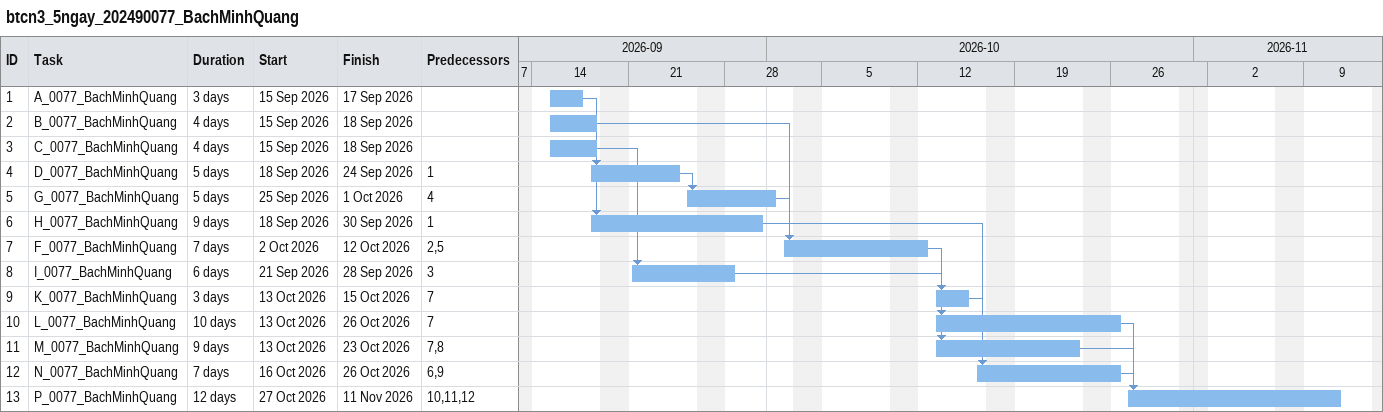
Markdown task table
btcn3_5ngay_202490077_BachMinhQuang

| ID | Task | Duration | Start | Finish | Predecessors |
|---|---|---|---|---|---|
| 1 | A_0077_BachMinhQuang | 3d | 2026-09-15 | 2026-09-17 |  |
| 2 | B_0077_BachMinhQuang | 4d | 2026-09-15 | 2026-09-18 |  |
| 3 | C_0077_BachMinhQuang | 4d | 2026-09-15 | 2026-09-18 |  |
| 4 | D_0077_BachMinhQuang | 5d | 2026-09-18 | 2026-09-24 | 1 |
| 5 | G_0077_BachMinhQuang | 5d | 2026-09-25 | 2026-10-01 | 4 |
| 6 | H_0077_BachMinhQuang | 9d | 2026-09-18 | 2026-09-30 | 1 |
| 7 | F_0077_BachMinhQuang | 7d | 2026-10-02 | 2026-10-12 | 2, 5 |
| 8 | I_0077_BachMinhQuang | 6d | 2026-09-21 | 2026-09-28 | 3 |
| 9 | K_0077_BachMinhQuang | 3d | 2026-10-13 | 2026-10-15 | 7 |
| 10 | L_0077_BachMinhQuang | 10d | 2026-10-13 | 2026-10-26 | 7 |
| 11 | M_0077_BachMinhQuang | 9d | 2026-10-13 | 2026-10-23 | 7, 8 |
| 12 | N_0077_BachMinhQuang | 7d | 2026-10-16 | 2026-10-26 | 6, 9 |
| 13 | P_0077_BachMinhQuang | 12d | 2026-10-27 | 2026-11-11 | 10, 11, 12 |
